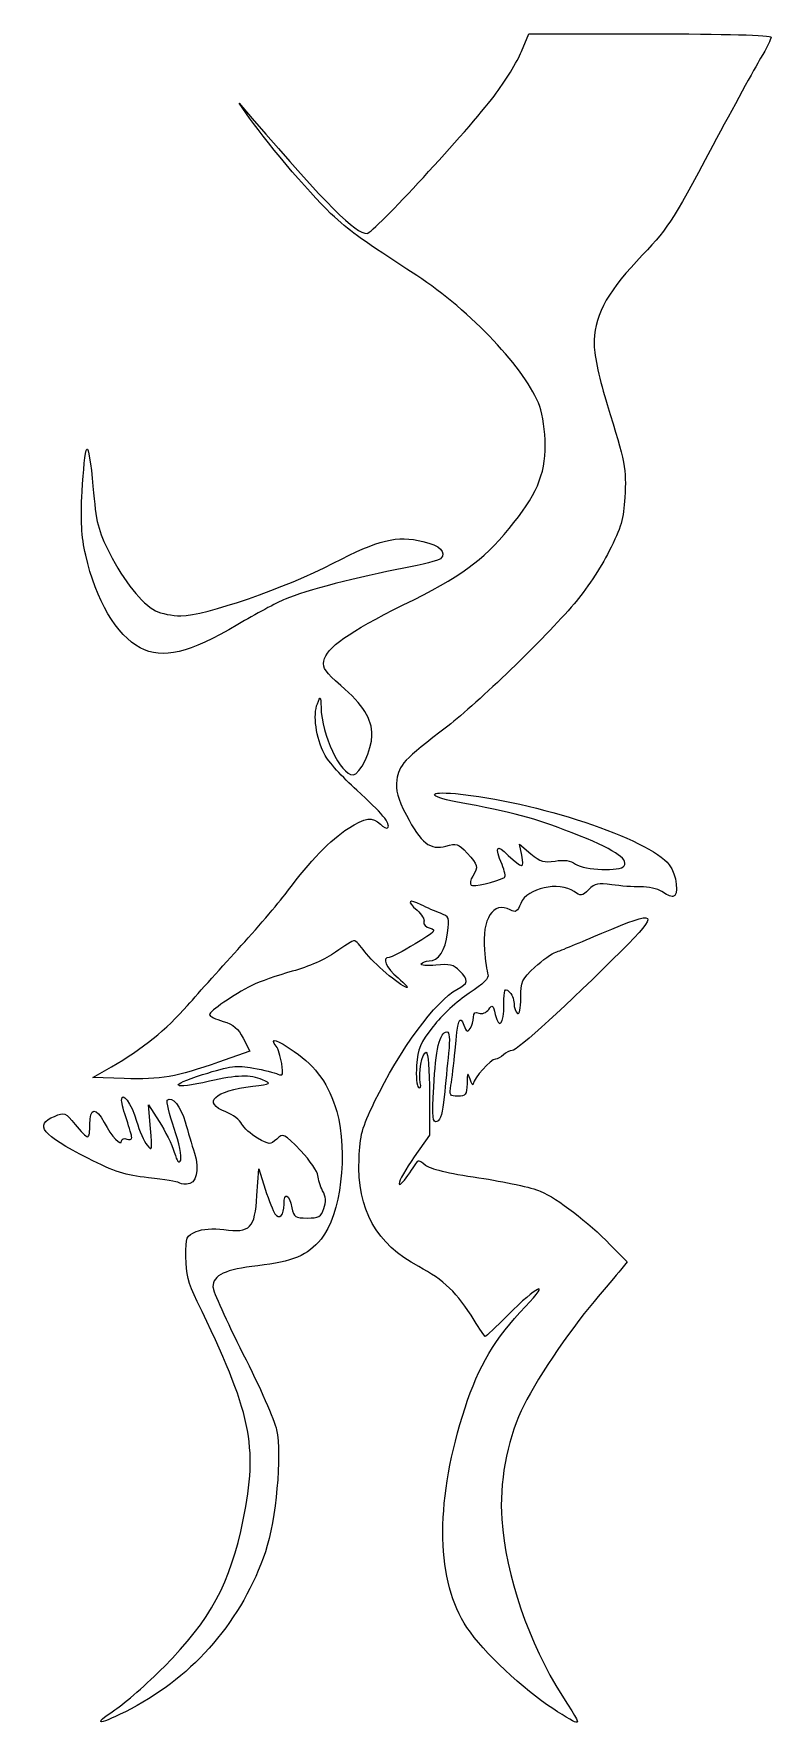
# Model space of a CAD drawing. Extents: x 21 to 79, y 0 to 132.
import ezdxf

# ---------------------------------------------------------------- set-up
doc = ezdxf.new("R2010")
doc.units = 0
doc.layers.get('0').update_dxf_attribs({"linetype": 'CONTINUOUS'})

msp = doc.modelspace()

# ---------------------------------------------------------------- linework, layer by layer
at = {"color": 7}
for points in [[(59.330452, 130.79396), (59.907615, 132.183023), (69.383926, 132.183023)], [(38.069695, 125.601413), (37.259107, 126.759065), (38.28207, 125.57054)], [(59.361329, 67.951019), (59.190231, 68.80651), (60.069325, 68.066801)], [(37.568404, 53.634775), (38.080638, 52.630713), (35.650128, 51.774706)], [(28.269218, 50.482852), (25.811281, 50.559065), (27.26649, 51.40271)], [(52.134474, 49.302302), (52.131616, 46.061156), (50.943843, 44.360486)], [(30.314815, 46.590315), (30.152845, 48.442398), (31.001123, 47.119482)], [(38.647428, 41.342834), (38.783575, 43.415315), (39.293509, 41.827815)], [(66.280004, 37.489111), (67.590392, 36.144517), (67.073754, 35.506165)]]:
    msp.add_lwpolyline(points, dxfattribs=at)
for points in [[(29.515448, 84.173473)], [(52.469121, 49.825275)], [(53.8197, 49.963753)], [(32.521414, 42.349629)], [(61.378706, 1.499275)], [(27.534605, 1.121116)]]:
    msp.add_lwpolyline(points, close=True, dxfattribs=at)
for points in [[(69.383926, 132.183023), (75.234271, 132.183023), (78.86024, 132.086239), (78.86024, 131.930083)], [(78.86024, 131.930083), (78.86024, 131.790966), (78.487384, 131.046825), (78.031673, 130.276437)], [(57.186055, 127.314599), (58.048033, 128.464263), (59.013011, 130.029976), (59.330452, 130.79396)], [(78.031673, 130.276437), (77.57596, 129.506049), (75.894925, 126.43495), (74.296035, 123.451773)], [(47.264241, 116.572606), (47.720189, 116.572606), (55.220047, 124.692434), (57.186055, 127.314599)], [(44.703831, 117.867475), (43.228612, 119.183113), (39.609967, 123.401654), (38.069695, 125.601413)], [(38.28207, 125.57054), (44.187801, 118.708987), (46.32044, 116.572606), (47.264241, 116.572606)], [(74.296035, 123.451773), (70.892292, 117.101142), (70.862298, 117.055531), (68.338642, 114.392464)], [(51.145697, 113.283497), (46.751012, 116.14489), (46.178737, 116.552116), (44.703831, 117.867475)], [(68.338642, 114.392464), (65.937432, 111.85861), (64.953068, 109.922392), (65.008093, 107.841356)], [(60.764827, 103.044554), (59.719348, 105.892959), (55.344639, 110.549551), (51.145697, 113.283497)], [(65.008093, 107.841356), (65.03016, 107.006919), (65.467137, 105.031738), (66.032462, 103.211148)], [(61.19182, 100.018339), (61.190497, 101.070966), (61.003746, 102.39362), (60.764827, 103.044554)], [(66.032462, 103.211148), (67.442712, 98.669531), (67.542648, 98.144245), (67.41673, 95.935107)], [(24.970615, 96.39286), (25.059123, 98.044386), (25.22275, 99.539753), (25.334232, 99.715894)], [(25.334232, 99.715894), (25.445711, 99.892033), (25.665006, 98.583007), (25.821555, 96.806946)], [(58.364946, 93.492119), (60.483157, 96.060128), (61.195006, 97.703521), (61.19182, 100.018339)], [(25.821555, 96.806946), (26.079507, 93.8804), (26.200536, 93.391855), (27.112889, 91.594379)], [(25.250219, 91.409999), (24.91197, 92.930369), (24.847054, 94.087233), (24.970615, 96.39286)], [(67.41673, 95.935107), (67.320861, 94.253113), (67.131359, 93.608033), (66.17312, 91.701773)], [(44.617838, 90.785558), (48.184435, 92.642476), (49.578488, 92.982434), (51.619089, 92.492901)], [(50.082431, 87.521018), (54.644216, 89.772591), (56.254428, 90.933439), (58.364946, 93.492119)], [(29.515448, 84.173473), (27.688278, 85.10792), (26.024149, 87.931334), (25.250219, 91.409999)], [(27.112889, 91.594379), (28.256262, 89.341756), (29.61426, 87.636165), (30.71949, 87.064628)], [(51.619089, 92.492901), (52.961551, 92.170851), (53.505246, 91.640946), (53.005733, 91.141434)], [(66.17312, 91.701773), (65.551344, 90.464846), (64.325979, 88.619378), (63.450086, 87.600732)], [(32.693748, 86.67469), (34.572162, 86.67469), (40.936018, 88.86865), (44.617838, 90.785558)], [(50.126328, 90.393986), (46.651812, 89.747611), (42.387277, 88.63833), (40.859919, 87.983626)], [(53.005733, 91.141434), (52.862628, 90.998328), (51.566897, 90.661977), (50.126328, 90.393986)], [(40.859919, 87.983626), (40.181514, 87.692828), (38.506453, 86.795748), (37.137565, 85.990115)], [(43.874888, 83.125858), (44.078049, 84.18862), (45.797679, 85.40618), (50.082431, 87.521018)], [(63.450086, 87.600732), (61.104082, 84.87237), (55.901304, 79.843881), (53.570817, 78.052414)], [(30.71949, 87.064628), (31.134219, 86.850162), (32.022637, 86.67469), (32.693748, 86.67469)], [(37.137565, 85.990115), (33.295108, 83.728708), (31.310167, 83.25562), (29.515448, 84.173473)], [(45.19335, 81.227687), (44.015808, 82.2443), (43.773151, 82.593651), (43.874888, 83.125858)], [(47.638417, 77.318005), (47.637094, 78.636781), (46.983195, 79.682443), (45.19335, 81.227687)], [(43.917859, 75.860841), (43.26463, 77.141279), (43.01458, 78.929222), (43.367582, 79.795523)], [(43.367582, 79.795523), (43.625095, 80.427489), (43.637861, 80.414884), (43.653885, 79.512816)], [(43.653885, 79.512816), (43.691739, 77.381727), (45.184512, 74.239273), (46.158997, 74.239273)], [(46.158997, 74.239273), (46.689462, 74.239273), (47.639483, 76.216304), (47.638417, 77.318005)], [(53.570817, 78.052414), (50.075621, 75.365621), (49.737224, 75.007944), (49.587576, 73.84224)], [(46.451793, 73.037311), (45.345051, 74.027837), (44.204782, 75.298427), (43.917859, 75.860841)], [(48.864068, 70.084074), (49.153501, 70.373505), (48.407008, 71.287399), (46.451793, 73.037311)], [(49.587576, 73.84224), (49.478766, 72.99465), (49.626816, 72.444242), (50.331508, 71.076481)], [(54.192458, 72.139545), (51.987439, 72.551335), (51.969937, 72.971665), (54.166318, 72.767492)], [(54.166318, 72.767492), (60.447354, 72.183609), (69.291385, 69.241665), (70.895279, 67.202648)], [(63.286323, 69.70426), (60.246906, 70.89585), (58.852327, 71.26931), (54.192458, 72.139545)], [(45.772978, 70.04748), (47.116426, 70.906592), (47.686127, 70.979755), (48.294565, 70.371316)], [(48.294565, 70.371316), (48.530171, 70.135713), (48.786447, 70.006453), (48.864068, 70.084074)], [(50.331508, 71.076481), (51.449732, 68.90608), (52.203718, 68.320933), (53.428318, 68.673141)], [(41.113734, 65.235137), (42.718336, 67.412613), (44.450706, 69.201911), (45.772978, 70.04748)], [(53.428318, 68.673141), (54.242642, 68.907348), (54.390216, 68.857738), (55.081964, 68.11722)], [(57.80995, 67.225095), (57.214003, 68.651398), (57.355716, 68.85785), (58.301483, 67.941177)], [(67.361168, 67.112203), (67.71418, 67.683385), (66.546653, 68.426063), (63.286323, 69.70426)], [(55.081964, 68.11722), (55.934875, 67.204177), (55.975245, 67.037934), (55.520775, 66.310216)], [(58.301483, 67.941177), (59.397397, 66.878973), (59.575406, 66.880624), (59.361329, 67.951019)], [(60.069325, 68.066801), (60.816265, 67.438291), (61.100089, 67.352717), (61.957336, 67.497547)], [(61.957336, 67.497547), (62.672857, 67.618433), (63.140016, 67.546294), (63.563786, 67.249477)], [(55.520775, 66.310216), (55.344385, 66.027768), (55.284262, 65.712475), (55.387171, 65.609565)], [(55.387171, 65.609565), (55.540352, 65.456385), (57.298108, 65.867153), (58.008388, 66.222115)], [(58.008388, 66.222115), (58.108773, 66.272283), (58.019474, 66.723625), (57.80995, 67.225095)], [(63.563786, 67.249477), (64.249583, 66.769123), (67.085768, 66.666597), (67.361168, 67.112203)], [(70.895279, 67.202648), (71.47038, 66.471522), (71.670048, 64.714281), (71.17802, 64.714281)], [(37.421188, 60.890155), (38.858928, 62.474964), (40.520575, 64.430206), (41.113734, 65.235137)], [(63.446718, 65.102333), (62.256509, 65.93599), (59.781083, 65.392234), (59.282076, 64.187522)], [(64.594846, 65.265549), (64.071145, 64.741848), (63.979901, 64.728876), (63.446718, 65.102333)], [(66.389607, 65.643652), (65.338092, 65.807328), (65.082854, 65.753557), (64.594846, 65.265549)], [(68.657661, 65.478094), (68.084446, 65.464203), (67.063824, 65.538707), (66.389607, 65.643652)], [(70.301996, 65.108812), (69.970825, 65.325805), (69.230872, 65.491982), (68.657661, 65.478094)], [(71.17802, 64.714281), (71.02738, 64.714281), (70.633169, 64.891819), (70.301996, 65.108812)], [(51.499061, 64.07018), (50.488691, 64.570811), (50.332293, 64.370746), (51.166802, 63.64515)], [(51.166802, 63.64515), (51.533118, 63.326645), (51.775545, 62.916766), (51.705529, 62.734306)], [(52.993261, 63.41563), (52.595256, 63.56564), (51.922865, 63.860188), (51.499061, 64.07018)], [(58.447903, 63.677049), (57.130196, 64.382264), (56.230467, 62.983975), (56.434326, 60.547708)], [(59.282076, 64.187522), (59.007248, 63.524032), (58.879682, 63.445967), (58.447903, 63.677049)], [(65.623181, 61.849915), (70.001818, 63.723242), (70.217422, 63.530983), (67.15837, 60.48094)], [(52.185496, 62.243764), (52.719872, 62.104021), (52.580503, 61.956939), (51.024327, 61.018367)], [(51.705529, 62.734306), (51.634104, 62.548177), (51.844773, 62.332865), (52.185496, 62.243764)], [(53.552942, 61.878057), (53.708379, 63.077098), (53.67927, 63.157066), (52.993261, 63.41563)], [(33.219615, 56.20658), (34.09274, 57.197739), (35.983447, 59.305346), (37.421188, 60.890155)], [(46.250955, 61.267406), (46.142153, 61.271401), (45.481872, 60.864282), (44.783669, 60.362671)], [(47.082162, 60.405579), (46.733804, 60.875577), (46.35976, 61.2634), (46.250955, 61.267406)], [(51.024327, 61.018367), (50.051687, 60.431741), (49.130307, 59.951773), (48.976814, 59.951773)], [(52.111931, 59.68719), (52.844057, 59.68719), (53.373224, 60.491719), (53.552942, 61.878057)], [(62.030711, 60.37806), (62.337421, 60.473463), (63.954033, 61.135797), (65.623181, 61.849915)], [(44.783669, 60.362671), (44.005796, 59.803826), (42.699215, 59.228101), (41.409617, 58.875951)], [(50.352608, 57.608205), (49.779899, 57.772644), (47.741149, 59.516486), (47.082162, 60.405579)], [(48.976814, 59.951773), (48.38664, 59.951773), (48.739909, 59.160786), (49.689927, 58.355074)], [(51.500397, 59.462302), (51.57684, 59.58599), (51.852031, 59.68719), (52.111931, 59.68719)], [(56.434326, 60.547708), (56.504372, 59.710624), (56.629538, 58.847146), (56.71248, 58.628865)], [(67.15837, 60.48094), (62.987941, 56.322791), (58.994096, 52.675925), (58.607182, 52.67266)], [(60.377065, 59.19279), (60.97986, 59.749285), (61.724, 60.282659), (62.030711, 60.37806)], [(41.409617, 58.875951), (40.252094, 58.559864), (38.828782, 58.061011), (38.246698, 57.767387)], [(49.689927, 58.355074), (50.235631, 57.892262), (50.533837, 57.556172), (50.352608, 57.608205)], [(52.644696, 59.360723), (51.938888, 59.292903), (51.423954, 59.338604), (51.500397, 59.462302)], [(54.48786, 58.924153), (54.027239, 59.384774), (53.700482, 59.46217), (52.644696, 59.360723)], [(54.284285, 57.453898), (55.19492, 57.924806), (55.230469, 58.181544), (54.48786, 58.924153)], [(56.71248, 58.628865), (56.816575, 58.354905), (56.357287, 57.899094), (55.229517, 57.15712)], [(59.281073, 56.8018), (59.281073, 58.079505), (59.361708, 58.255419), (60.377065, 59.19279)], [(38.246698, 57.767387), (36.83889, 57.05724), (34.939407, 55.745256), (34.939407, 55.483027)], [(47.846731, 48.68477), (49.764484, 52.676454), (52.652033, 56.609827), (54.284285, 57.453898)], [(55.229517, 57.15712), (54.330947, 56.56594), (53.066529, 55.400715), (52.419702, 54.567728)], [(57.958157, 56.295618), (57.958157, 57.456462), (58.011142, 57.591344), (58.355032, 57.30594)], [(58.355032, 57.30594), (58.573313, 57.124783), (58.751907, 56.700513), (58.751907, 56.363116)], [(27.26649, 51.40271), (29.682197, 52.803197), (31.54743, 54.308346), (33.219615, 56.20658)], [(55.572856, 55.283727), (55.575687, 55.628135), (55.705634, 55.725658), (56.0074, 55.60986)], [(56.0074, 55.60986), (56.262204, 55.512081), (56.57297, 55.629387), (56.768884, 55.897325)], [(56.768884, 55.897325), (57.064249, 56.301259), (57.119906, 56.258788), (57.285961, 55.502736)], [(57.285961, 55.502736), (57.557093, 54.268291), (57.958157, 54.741363), (57.958157, 56.295618)], [(58.751907, 56.363116), (58.751907, 56.025722), (58.870969, 55.676086), (59.01649, 55.586148)], [(59.01649, 55.586148), (59.179955, 55.485123), (59.281073, 55.949726), (59.281073, 56.8018)], [(34.939407, 55.483027), (34.939407, 55.367531), (35.415678, 55.13034), (35.997788, 54.955935)], [(35.997788, 54.955935), (36.809291, 54.712804), (37.175654, 54.404628), (37.568404, 53.634775)], [(52.419702, 54.567728), (51.399149, 53.253457), (51.228882, 52.849047), (51.131962, 51.509168)], [(54.136335, 52.675732), (54.346901, 55.087536), (54.495753, 55.518926), (54.823244, 54.666475)], [(54.823244, 54.666475), (55.028521, 54.132144), (55.120434, 54.083371), (55.321859, 54.401892)], [(55.321859, 54.401892), (55.457677, 54.61667), (55.570628, 55.013495), (55.572856, 55.283727)], [(40.156657, 53.012856), (39.588292, 53.734348), (40.205398, 53.556569), (41.56397, 52.60743)], [(40.578394, 51.660163), (40.492503, 52.218728), (40.30272, 52.827436), (40.156657, 53.012856)], [(52.469121, 49.825275), (52.615185, 52.742147), (52.944612, 54.13094), (53.490439, 54.13094)], [(53.490439, 54.13094), (53.709845, 54.13094), (53.749474, 53.655748), (53.628343, 52.477294)], [(35.650128, 51.774706), (32.326509, 50.604153), (31.127155, 50.394235), (28.269218, 50.482852)], [(40.284379, 50.841757), (40.677457, 50.669605), (40.71475, 50.773415), (40.578394, 51.660163)], [(41.56397, 52.60743), (43.301626, 51.39345), (44.283334, 50.004202), (44.881109, 47.913232)], [(51.42116, 50.158687), (51.238163, 50.858462), (51.565709, 52.543448), (51.884733, 52.543448)], [(51.884733, 52.543448), (52.031545, 52.543448), (52.136133, 51.186112), (52.134474, 49.302302)], [(53.628343, 52.477294), (53.534858, 51.567789), (53.382519, 50.026292), (53.289814, 49.051744)], [(53.8197, 49.963753), (53.904917, 50.436695), (54.047403, 51.657086), (54.136335, 52.675732)], [(57.302699, 52.014273), (56.957055, 52.014273), (55.58744, 50.493586), (55.550533, 50.068837)], [(57.915397, 52.341931), (57.735187, 52.16172), (57.459473, 52.014273), (57.302699, 52.014273)], [(58.607182, 52.67266), (58.406914, 52.671072), (58.09561, 52.522144), (57.915397, 52.341931)], [(34.933316, 50.275053), (31.954748, 49.597593), (31.602892, 49.939284), (34.392963, 50.799791)], [(34.392963, 50.799791), (36.624712, 51.488105), (37.04526, 51.541564), (38.361713, 51.304301)], [(39.08937, 50.381006), (38.091324, 50.796865), (37.118504, 50.772065), (34.933316, 50.275053)], [(38.322057, 49.887754), (39.782983, 50.064461), (39.808973, 50.081167), (39.08937, 50.381006)], [(38.361713, 51.304301), (39.171581, 51.158341), (40.036779, 50.950196), (40.284379, 50.841757)], [(51.131962, 51.509168), (51.067777, 50.621785), (51.134793, 49.89436), (51.289545, 49.798719)], [(55.312323, 50.426773), (55.123268, 51.017099), (55.097651, 50.981531), (55.074114, 50.096044)], [(55.550533, 50.068837), (55.536034, 49.901901), (55.428832, 50.062963), (55.312323, 50.426773)], [(28.06024, 48.772643), (28.06024, 49.594617), (28.827661, 48.536095), (29.22688, 47.163466)], [(31.635123, 48.798184), (31.997155, 49.160218), (32.705866, 48.29687), (33.034139, 47.093905)], [(36.20761, 47.873304), (34.334045, 48.609263), (35.29121, 49.52116), (38.322057, 49.887754)], [(51.289545, 49.798719), (51.452087, 49.698262), (51.504252, 49.840938), (51.42116, 50.158687)], [(52.723822, 47.127329), (52.380195, 46.995466), (52.345709, 47.360763), (52.469121, 49.825275)], [(53.289814, 49.051744), (53.174199, 47.836357), (52.996433, 47.23194), (52.723822, 47.127329)], [(54.356251, 49.103857), (53.720717, 49.103857), (53.677301, 49.17344), (53.8197, 49.963753)], [(55.074114, 50.096044), (55.050539, 49.209338), (54.974228, 49.103857), (54.356251, 49.103857)], [(22.806678, 47.532139), (23.610969, 47.865289), (23.66442, 47.844435), (24.41984, 46.90278)], [(25.576876, 46.893581), (25.535479, 48.216955), (26.071287, 48.292729), (26.703777, 47.052947)], [(28.457115, 47.251773), (28.238834, 47.870449), (28.06024, 48.554841), (28.06024, 48.772643)], [(32.168298, 46.59448), (31.789986, 47.721451), (31.550057, 48.713117), (31.635123, 48.798184)], [(37.464381, 46.932532), (37.325149, 47.233128), (36.759602, 47.656477), (36.20761, 47.873304)], [(44.881109, 47.913232), (45.798568, 44.704037), (45.198387, 39.796119), (43.660298, 37.930151)], [(46.63031, 44.209065), (46.703197, 46.06662), (46.852107, 46.614514), (47.846731, 48.68477)], [(25.429553, 44.252441), (21.81018, 46.095523), (21.195119, 46.864611), (22.806678, 47.532139)], [(24.41984, 46.90278), (24.84956, 46.367123), (25.292478, 45.928857), (25.404103, 45.928857)], [(25.404103, 45.928857), (25.515725, 45.928857), (25.593476, 46.362982), (25.576876, 46.893581)], [(26.703777, 47.052947), (27.25928, 45.96407), (28.06024, 45.120057), (28.06024, 45.623573)], [(28.85399, 45.867283), (28.85399, 46.010079), (28.675396, 46.633098), (28.457115, 47.251773)], [(29.22688, 47.163466), (29.445535, 46.411671), (29.816216, 45.55844), (30.050613, 45.267398)], [(30.050613, 45.267398), (30.449282, 44.772387), (30.466334, 44.857778), (30.314815, 46.590315)], [(31.001123, 47.119482), (31.467679, 46.391878), (31.9966, 45.320315), (32.176503, 44.738232)], [(32.67987, 44.112669), (32.776819, 44.350691), (32.54661, 45.467508), (32.168298, 46.59448)], [(33.034139, 47.093905), (33.228857, 46.380368), (33.554263, 45.286882), (33.757264, 44.663934)], [(38.687759, 45.831961), (38.154134, 46.136679), (37.603613, 46.631934), (37.464381, 46.932532)], [(28.06024, 45.623573), (28.06024, 45.782344), (28.238834, 45.843717), (28.457115, 45.759955)], [(28.457115, 45.759955), (28.675396, 45.67619), (28.85399, 45.72449), (28.85399, 45.867283)], [(40.191309, 45.760579), (39.674194, 45.292597), (39.628498, 45.294767), (38.687759, 45.831961)], [(42.065355, 44.83757), (40.751297, 46.215279), (40.71403, 46.233636), (40.191309, 45.760579)], [(30.169369, 42.723734), (28.307345, 42.932056), (27.530367, 43.182651), (25.429553, 44.252441)], [(32.176503, 44.738232), (32.414117, 43.969427), (32.551822, 43.798292), (32.67987, 44.112669)], [(33.757264, 44.663934), (34.189829, 43.336543), (33.907542, 42.22469), (33.13797, 42.22469)], [(43.41545, 42.894446), (43.410291, 43.190049), (42.802749, 44.064454), (42.065355, 44.83757)], [(51.30015, 35.783562), (47.987238, 37.524449), (46.475071, 40.252758), (46.63031, 44.209065)], [(50.943843, 44.360486), (50.290571, 43.42511), (49.756073, 42.48576), (49.756073, 42.273035)], [(50.44817, 42.915372), (50.828826, 43.481382), (51.185284, 43.993361), (51.240298, 44.053104)], [(51.240298, 44.053104), (51.295316, 44.112844), (51.559042, 43.963791), (51.826356, 43.721875)], [(51.826356, 43.721875), (52.146814, 43.431865), (53.566957, 43.093529), (55.995165, 42.728692)], [(32.521414, 42.349629), (32.452696, 42.418344), (31.394278, 42.58669), (30.169369, 42.723734)], [(33.13797, 42.22469), (32.867579, 42.22469), (32.590129, 42.280911), (32.521414, 42.349629)], [(43.78157, 41.712933), (43.58536, 42.06716), (43.420604, 42.59884), (43.41545, 42.894446)], [(49.756073, 42.273035), (49.756073, 42.06031), (50.067517, 42.349362), (50.44817, 42.915372)], [(55.995165, 42.728692), (58.020696, 42.424358), (60.184771, 41.954672), (60.804221, 41.684943)], [(36.061613, 38.672812), (38.138674, 38.413298), (38.477997, 38.76367), (38.647428, 41.342834)], [(39.293509, 41.827815), (39.573973, 40.95469), (39.91315, 40.092797), (40.047235, 39.912499)], [(40.76024, 40.668419), (40.76024, 41.649732), (41.164394, 41.460698), (41.38091, 40.378113)], [(43.878603, 40.323871), (44.06768, 40.866253), (44.041288, 41.244052), (43.78157, 41.712933)], [(60.804221, 41.684943), (62.182505, 41.084791), (64.525303, 39.289617), (66.280004, 37.489111)], [(40.047235, 39.912499), (40.416811, 39.415556), (40.76024, 39.779657), (40.76024, 40.668419)], [(41.38091, 40.378113), (41.526203, 39.651644), (41.635386, 39.578857), (42.579824, 39.578857)], [(42.579824, 39.578857), (43.481358, 39.578857), (43.653265, 39.677467), (43.878603, 40.323871)], [(33.087323, 36.539599), (33.087323, 38.124471), (33.11952, 38.205077), (33.878081, 38.519285)], [(33.878081, 38.519285), (34.383459, 38.728618), (35.171486, 38.784025), (36.061613, 38.672812)], [(43.660298, 37.930151), (42.611821, 36.658166), (41.429427, 36.161477), (38.715887, 35.853142)], [(33.973579, 33.065969), (33.257382, 34.537938), (33.087323, 35.204474), (33.087323, 36.539599)], [(38.715887, 35.853142), (36.165634, 35.563363), (35.20399, 35.112137), (35.20399, 34.205283)], [(55.626709, 31.601278), (54.327028, 33.713526), (53.240239, 34.764075), (51.30015, 35.783562)], [(59.639428, 32.656335), (61.727702, 34.846543), (60.554023, 34.281816), (58.264388, 31.994721)], [(67.073754, 35.506165), (66.789602, 35.155074), (65.862798, 34.052566), (65.014189, 33.056147)], [(35.20399, 34.205283), (35.20399, 33.875901), (36.260585, 31.521186), (37.551976, 28.972587)], [(37.57304, 15.971075), (38.756754, 21.779659), (38.216433, 24.345807), (33.973579, 33.065969)], [(54.920224, 24.740859), (55.975078, 28.003849), (57.262744, 30.163643), (59.639428, 32.656335)], [(58.264388, 31.994721), (57.341408, 31.072767), (56.547949, 30.31844), (56.501144, 30.31844)], [(65.014189, 33.056147), (63.010833, 30.703859), (60.321539, 26.672715), (59.304536, 24.497607)], [(56.501144, 30.31844), (56.454339, 30.31844), (56.060843, 30.895716), (55.626709, 31.601278)], [(37.551976, 28.972587), (38.843368, 26.423985), (40.024571, 23.749429), (40.176871, 23.029124)], [(54.84418, 7.905038), (52.601672, 11.62032), (52.628919, 17.653151), (54.920224, 24.740859)], [(59.304536, 24.497607), (58.179025, 22.090433), (57.597508, 18.839233), (57.789591, 16.027694)], [(40.176871, 23.029124), (40.600646, 21.024882), (40.137503, 15.972224), (39.301825, 13.48278)], [(31.378464, 4.494554), (34.999774, 8.140205), (36.570081, 11.049466), (37.57304, 15.971075)], [(57.789591, 16.027694), (58.08857, 11.651406), (59.908001, 6.328238), (62.495795, 2.258579)], [(39.301825, 13.48278), (37.534792, 8.218882), (33.73478, 3.772358), (28.813588, 1.210141)], [(61.378706, 1.499275), (58.906066, 3.189356), (55.929006, 6.107753), (54.84418, 7.905038)], [(27.534605, 1.121116), (28.333028, 1.651963), (30.062763, 3.17001), (31.378464, 4.494554)], [(63.577134, 0.15594), (63.448935, 0.15594), (62.459645, 0.760442), (61.378706, 1.499275)], [(62.495795, 2.258579), (63.827014, 0.165052), (63.831703, 0.15594), (63.577134, 0.15594)], [(28.813588, 1.210141), (26.282094, -0.107884), (25.616436, -0.154215), (27.534605, 1.121116)]]:
    msp.add_open_spline(points, degree=3, dxfattribs=at)

doc.saveas('drawing.dxf')
